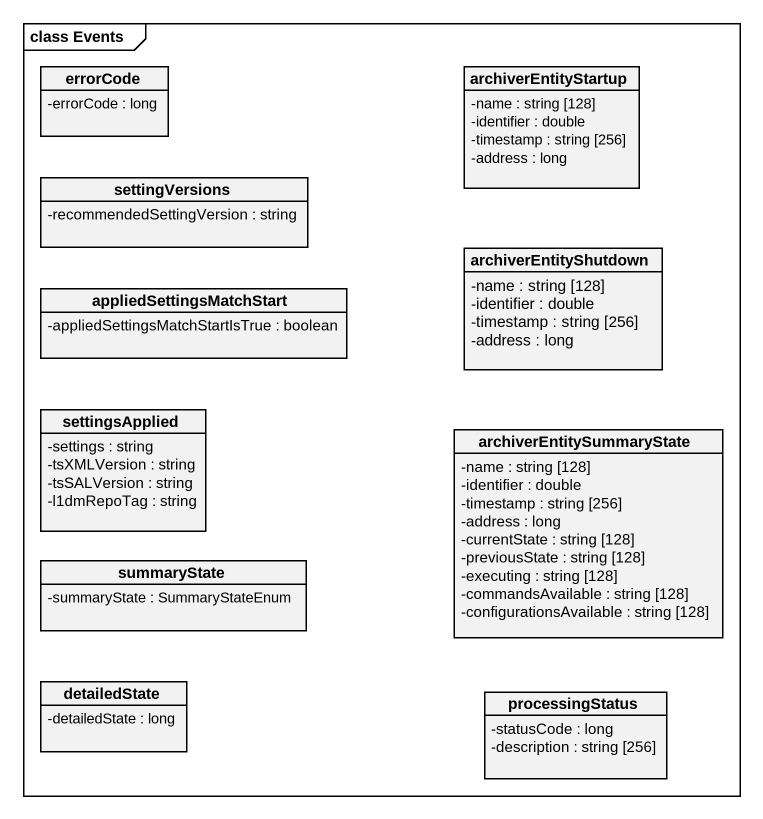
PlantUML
@startuml
mainframe class Events
hide circle
hide empty members
skinparam classAttributeIconSize 0
class errorCode {
  -errorCode : long
}
class archiverEntityStartup {
  -name : string [128]
  -identifier : double
  -timestamp : string [256]
  -address : long
}
class settingVersions {
  -recommendedSettingVersion : string
}
class appliedSettingsMatchStart {
  -appliedSettingsMatchStartIsTrue : boolean
}
class archiverEntityShutdown {
  -name : string [128]
  -identifier : double
  -timestamp : string [256]
  -address : long
}
class settingsApplied {
  -settings : string
  -tsXMLVersion : string
  -tsSALVersion : string
  -l1dmRepoTag : string
}
class archiverEntitySummaryState {
  -name : string [128]
  -identifier : double
  -timestamp : string [256]
  -address : long
  -currentState : string [128]
  -previousState : string [128]
  -executing : string [128]
  -commandsAvailable : string [128]
  -configurationsAvailable : string [128]
}
class summaryState {
  -summaryState : SummaryStateEnum
}
class detailedState {
  -detailedState : long
}
class processingStatus {
  -statusCode : long
  -description : string [256]
}
@enduml
